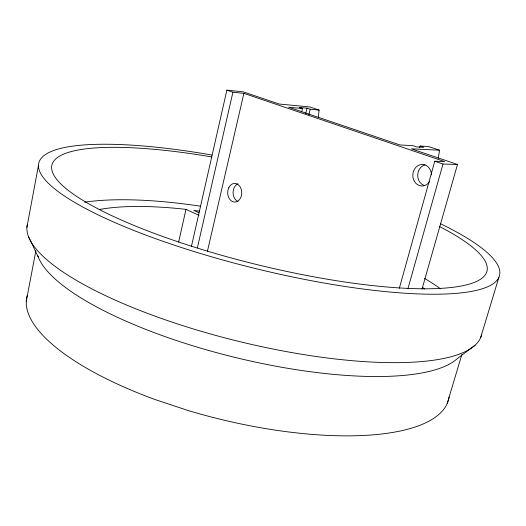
<?xml version="1.0" encoding="UTF-8"?>
<svg xmlns="http://www.w3.org/2000/svg" width="526" height="526" viewBox="0 0 526 526"><rect width="100%" height="100%" fill="white"/><g stroke="black" fill="none" stroke-linecap="round" stroke-linejoin="round"><path stroke-width="0.79" d="M318.361 117.397L319.098 110.066L309.689 106.929L279.115 104.016L243.268 91.872L226.87 90.15L191.359 246.707M438.276 158.293L439.572 150.219L428.407 146.498L420.103 146.05L419.676 147.622M26.918 227.252L38.477 165.368M26.3 301.122L35.86 250.797M178.649 242.111L185.974 209.368L199.012 215.318M197.375 247.851L232.913 92.214L243.886 93.352L444.575 161.554L434.772 161.232L399.313 288.261M207.422 251.277L243.886 93.352M301.694 111.709L302.47 108.534L299.294 107.462L307.039 108.185L310.202 109.244L319.098 110.066M305.672 113.728L307.039 108.185M308.834 114.799L310.202 109.244M407.92 288.754L442.991 164.046L457.488 164.467L422.023 289.044M447.225 403.462L461.887 354.412M480.652 337.626L498.858 277.412M475.07 345.214L457.101 358.785A219.776 63.541 13.7 0 1 233.393 357.009A219.776 63.541 13.7 0 1 37.635 255.288M439.572 150.219L411.339 148.825L457.488 164.467M302.47 108.534L288.662 107.258L399.931 144.959L412.877 145.656L416.618 146.918L423.831 147.3L420.103 146.05M199.472 211.13L193.824 210.393L199.012 212.728M226.87 90.15L232.913 92.214M434.772 161.232L442.991 164.046M422.897 287.59L424.607 289.037M28.496 236.588L38.207 256.912M481.619 334.648A233.735 63.804 13.7 0 1 241.151 341.979A233.735 63.804 13.7 0 1 27.22 224.918M440.453 223.708A237.134 51.16 13.7 0 1 394.257 292.41A237.134 51.16 13.7 0 1 57.768 191.286A237.134 51.16 13.7 0 1 211.906 155.019M84.712 202.168A220.716 60.102 13.7 0 1 200.399 206.172M424.666 278.458A220.716 60.102 13.7 0 1 440.453 288.728M99.243 209.539A194.955 52.843 13.7 0 1 185.974 209.368M449.066 397.15A217.008 73.508 13.7 0 1 187.427 410.306L155.42 399.661A217.008 73.508 13.7 0 1 27.26 295.434M424.114 185.487A10.704 9.31 -87.3 0 1 417.71 174.895A10.704 9.31 -87.3 0 1 424.988 164.868M237.982 201.511A9.277 7.022 89.3 0 1 233.077 192.654A9.277 7.022 89.3 0 1 237.923 183.837M429.63 181.555A10.776 9.343 -87.4 0 1 414.56 181.634A10.776 9.343 -87.4 0 1 419.196 165.039A10.776 9.343 -87.4 0 1 431.491 174.902M439.453 226.502A223.905 48.182 13.7 0 1 381.455 286.499A223.905 48.182 13.7 0 1 69.202 191.116A223.905 48.182 13.7 0 1 211.577 156.893M228.79 187.657A9.336 7.035 89.2 0 0 234.405 202.063A9.336 7.035 89.2 0 0 240.961 188.499A9.336 7.035 89.2 0 0 228.79 187.657"/></g></svg>
